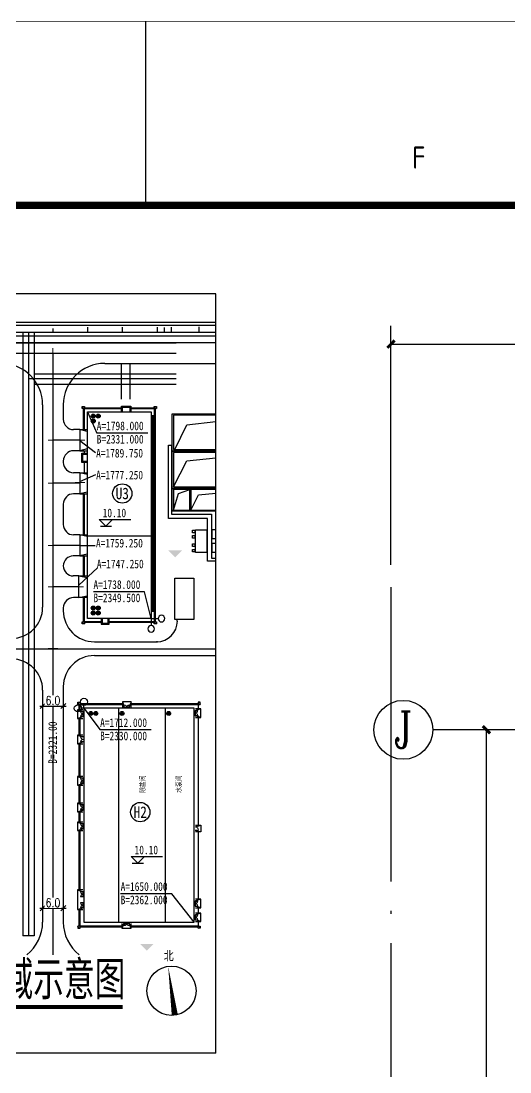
# Model space of a CAD drawing. Extents: x -93062 to 326984, y -142534 to 91021.
# Drawn here: x -45963 to -39316, y 76724 to 91001 of the extents above; entities that cross this region are included whole.
import ezdxf
from ezdxf.enums import TextEntityAlignment as Align

# ---------------------------------------------------------------- set-up
doc = ezdxf.new("R2010")
doc.units = 0
doc.header["$LTSCALE"] = 1000
doc.header["$MEASUREMENT"] = 0
doc.linetypes.add('DOTE', pattern=[2.42, 2, -0.2, 0.02, -0.2])
doc.layers.get('0').update_dxf_attribs({"color": 8})
doc.layers.get('Defpoints').update_dxf_attribs({"color": 8})
for name, color, linetype in [('AXIS', 8, 'Continuous'), ('AXIS_TEXT', 8, 'Continuous'), ('DIM_SYMB', 8, 'Continuous'), ('DOTE', 8, 'DOTE'), ('PUB_TEXT', 8, 'Continuous')]:
    doc.layers.add(name, color=color, linetype=linetype)
doc.styles.add('_TCH_AXIS', font='COMPLEX', dxfattribs={"bigfont": 'GBCBIG'})
doc.styles.add('_TCH_DIM', font='SIMPLEX', dxfattribs={"bigfont": 'GBCBIG'})
doc.styles.add('_TCH_DIM_T3', font='SIMPLEX', dxfattribs={"width": 0.705882, "bigfont": 'GBCBIG'})
doc.styles.add('COMPLEX', font='COMPLEX')
doc.styles.add('DIMHT', font='', dxfattribs={"width": 0.8})
doc.styles.add('HT', font='')
doc.styles.add('hz', font='GEDITXT', dxfattribs={"width": 0.8, "bigfont": 'DXT'})
doc.styles.add('HZTXT', font='geditxt.shx', dxfattribs={"width": 0.8, "bigfont": 'hztxt1.shx'})
doc.styles.add('SIM', font='GEDITXT', dxfattribs={"width": 0.8, "bigfont": 'DXT'})
doc.styles.add('SIMPLEX', font='GEDITXT', dxfattribs={"height": 0.2, "bigfont": 'DXT'})
doc.styles.get("Standard").update_dxf_attribs({"font": 'gbenor.shx', "bigfont": 'gbcbig.shx'})
doc.styles.add('TK', font='GEDITXT.SHX', dxfattribs={"width": 0.85, "height": 3.5, "bigfont": 'DXT.SHX'})
doc.styles.add('黑体', font='')
doc.styles.get('DIMHT').set_extended_font_data('SimSun')
doc.styles.get('HT').set_extended_font_data('SimSun')
doc.styles.get('黑体').set_extended_font_data('SimSun')
doc.dimstyles.new('_TCH_ARCH&&100', dxfattribs={"dimtxt": 297.5, "dimasz": 100, "dimexe": 250, "dimexo": 300, "dimgap": 126.25, "dimtad": 1, "dimdec": 0, "dimzin": 0, "dimdsep": 46, "dimtxsty": '_TCH_DIM_T3', "dimblk": 'ARCHTICK', "dimcen": 0.09, "dimazin": 2, "dimtfac": 1, "dimtdec": 0, "dimtix": 1, "dimtmove": 2, "dimatfit": 3, "dimfxl": 1, "dimtolj": 1, "dimtzin": 0, "dimarcsym": 0})

# ---------------------------------------------------------------- blocks, each defined once
blk = doc.blocks.new('GEDI_WK_A1_V')
at = {"color": 3}
blk.add_line((148.5, 816), (148.5, 841), dxfattribs=at)
for points, const_width in [([(0, 841), (0, 0), (594, 0), (594, 841)], 0.1), ([(10, 816), (10, 10), (584, 10), (584, 816)], 1)]:
    blk.add_lwpolyline(points, close=True, dxfattribs=dict(at, const_width=const_width))
blk.add_text('F', height=3, dxfattribs=at).set_placement((185.62, 821), align=Align.CENTER)
blk = doc.blocks.new('A$C711966D6')
blk.add_blockref('GEDI_WK_A1_V', (0, 0))
at = {"style": 'TK', "width": 0.85}
for tag, height, p in [('PROJECTNAME', 4.75, (529, 44)), ('PHASE', 4, (571, 44)), ('DRAWINGNAME', 4.75, (539, 31))]:
    blk.add_attdef(tag, text='', height=height, dxfattribs=at).set_placement(p, align=Align.MIDDLE_CENTER)
for tag, p, height in [('APPROVE', (416, 32.75), 3.5), ('DESIGN', (461, 32.75), 3.5), ('REVIEW1', (416, 25.75), 3.5), ('DRAW', (461, 25.75), 3.5), ('REVIEW2', (416, 18.75), 3.5), ('PROPORTION', (461, 18.75), 3.5), ('DRAWINGNUMBER', (511, 18.5), 4), ('CHECK', (416, 11.75), 3.5), ('DATE', (461, 11.75), 3.5), ('VERSION', (577, 11.75), 3.5)]:
    blk.add_attdef(tag, p, '', height=height, dxfattribs=at)
blk = doc.blocks.new('是飞洒发时')
at = {"xscale": 100, "yscale": 100, "zscale": 100}
blk.add_blockref('A$C711966D6', (0, 0), dxfattribs=at)
blk = doc.blocks.new('_Oblique')
at = {"color": 0, "linetype": 'ByBlock', "lineweight": -2}
blk.add_line((-0.5, -0.5), (0.5, 0.5), dxfattribs=at)
blk = doc.blocks.new('jzw-bh')
blk.add_circle((0, 0), 1.4)
at = {"style": 'SIMPLEX', "width": 0.8}
blk.add_attdef('JZW', text='', height=1, dxfattribs=at).set_placement((0, 0), align=Align.MIDDLE)
blk = doc.blocks.new('A$C672165B9')
h = blk.add_hatch(color=251)
h.dxf.hatch_style = 1
edge = h.paths.add_edge_path()
edge.add_arc((35529, 23238), 72.5, 0, 360)
h = blk.add_hatch(color=251)
h.dxf.hatch_style = 1
edge = h.paths.add_edge_path()
edge.add_arc((35529, 23057), 72.5, 0, 360)
h = blk.add_hatch(color=251)
h.dxf.hatch_style = 1
edge = h.paths.add_edge_path()
edge.add_arc((35710, 23238), 72.5, 0, 360)
for points in [[(38769, 18341), (38267, 18341), (38518, 18090)], [(37735, 3989), (37233, 3989), (37484, 3738)]]:
    blk.add_hatch(color=251).paths.add_polyline_path(points)
h = blk.add_hatch(color=251)
h.dxf.hatch_style = 1
edge = h.paths.add_edge_path()
edge.add_arc((35529, 16236), 72.5, 0, 360)
h = blk.add_hatch(color=251)
h.dxf.hatch_style = 1
edge = h.paths.add_edge_path()
edge.add_arc((35529, 16055), 72.5, 0, 360)
h = blk.add_hatch(color=251)
h.dxf.hatch_style = 1
edge = h.paths.add_edge_path()
edge.add_arc((35710, 16236), 72.5, 0, 360)
h = blk.add_hatch(color=251)
h.dxf.hatch_style = 1
edge = h.paths.add_edge_path()
edge.add_arc((35710, 16055), 72.5, 0, 360)
h = blk.add_hatch(color=251)
h.dxf.hatch_style = 1
edge = h.paths.add_edge_path()
edge.add_arc((35441, 12392), 72.5, 0, 360)
h = blk.add_hatch(color=251)
h.dxf.hatch_style = 1
edge = h.paths.add_edge_path()
edge.add_arc((35622, 12392), 72.5, 0, 360)
h = blk.add_hatch(color=251)
h.dxf.hatch_style = 1
edge = h.paths.add_edge_path()
edge.add_arc((36579, 12392), 72.5, 0, 360)
h = blk.add_hatch(color=251)
h.dxf.hatch_style = 1
edge = h.paths.add_edge_path()
edge.add_arc((38282, 12392), 72.5, 0, 360)
at = {"color": 3}
for p, q in [((40000, 27700), (258, 27700)), ((40000, 0), (40000, 27700)), ((40000, 0), (258, 0))]:
    blk.add_line(p, q, dxfattribs=at)
at = {"color": 251}
for p, q in [((13805, 26668), (40000, 26668)), ((13805, 26668), (40000, 26668)), ((40000, 26543), (13826, 26543)), ((35333, 26291), (35333, 26486)), ((35333, 26291), (35333, 26486)), ((36602, 26291), (36602, 26484)), ((37872, 26304), (37872, 26486)), ((37872, 26304), (37872, 26486)), ((38125, 26304), (38125, 26475)), ((38379, 26291), (38379, 26483)), ((38379, 26291), (38379, 26483)), ((39395, 26291), (39395, 26488)), ((40000, 26291), (13826, 26291)), ((32965, 26274), (32965, 4276)), ((33367, 26274), (33367, 4276)), ((34063, 26291), (34063, 26432)), ((7819, 25914), (38557, 25914)), ((35946, 25159), (40000, 25159)), ((36563, 23850), (36563, 25159)), ((36877, 23850), (36877, 25159)), ((33367, 24781), (38557, 24781)), ((33367, 24404), (38557, 24404)), ((33682, 23649), (33682, 16265)), ((34437, 23649), (34437, 23121)), ((35128, 23511), (35128, 23586)), ((35128, 23586), (35204, 23586)), ((35128, 23586), (35139, 23522)), ((35204, 23511), (35128, 23511)), ((35139, 23522), (35204, 23511)), ((35171, 22743), (35171, 23511)), ((35204, 23586), (35204, 23511)), ((35204, 23544), (36563, 23544)), ((35204, 22743), (35204, 23511)), ((35204, 23511), (36563, 23511)), ((35317, 23398), (35656, 22616)), ((35317, 23398), (37644, 23398)), ((35317, 15850), (35317, 23398)), ((36563, 23410), (36563, 23599)), ((36563, 23599), (36902, 23599)), ((36600, 23410), (36600, 23561)), ((36600, 23561), (36865, 23561)), ((36865, 23561), (36865, 23410)), ((36902, 23599), (36902, 23410)), ((36902, 23544), (37758, 23544)), ((36902, 23511), (37758, 23511)), ((37644, 23398), (37644, 15850)), ((37758, 23511), (37758, 23586)), ((37758, 23586), (37833, 23586)), ((37758, 23586), (37768, 23522)), ((37758, 23511), (37758, 15736)), ((37833, 23511), (37758, 23511)), ((37768, 23522), (37833, 23511)), ((37790, 23511), (37790, 15736)), ((37833, 23586), (37833, 23511)), ((37707, 16101), (37707, 23272)), ((37707, 23272), (37707, 23272)), ((37707, 23272), (37707, 16101)), ((38412, 19770), (38412, 23322)), ((38412, 23322), (40000, 23322)), ((38412, 21963), (38412, 23322)), ((38412, 23322), (40000, 23322)), ((35040, 22743), (34814, 22743)), ((35040, 22743), (35040, 21976)), ((35040, 22743), (35305, 22743)), ((35305, 22681), (35040, 22743)), ((35617, 21897), (35040, 22335)), ((37521, 22616), (35656, 22616)), ((35040, 21976), (34814, 21976)), ((35305, 22039), (35040, 21976)), ((35040, 21976), (35305, 21976)), ((35116, 21542), (35116, 21882)), ((35116, 21882), (35305, 21882)), ((35204, 21882), (35204, 21976)), ((38280, 19504), (38280, 22177)), ((38280, 22177), (38380, 22177)), ((38380, 22177), (38380, 19655)), ((40000, 21963), (38412, 21963)), ((38412, 20602), (38412, 21961)), ((38412, 21961), (40000, 21961)), ((34437, 21599), (34437, 21548)), ((35305, 21542), (35116, 21542)), ((35154, 21580), (35154, 21844)), ((35154, 21844), (35305, 21844)), ((35305, 21580), (35154, 21580)), ((35204, 21171), (35204, 21542)), ((35040, 21171), (34814, 21171)), ((35040, 21171), (35040, 20404)), ((35040, 21171), (35305, 21171)), ((35305, 21108), (35040, 21171)), ((35040, 20848), (35629, 21111)), ((35040, 20404), (34814, 20404)), ((35305, 20466), (35040, 20404)), ((35040, 20404), (35305, 20404)), ((35171, 18907), (35171, 20404)), ((35204, 18907), (35204, 20404)), ((40000, 20602), (38412, 20602)), ((38412, 19770), (38412, 20600)), ((38412, 20600), (40000, 20600)), ((39069, 20643), (39069, 19903)), ((34437, 20026), (34437, 19284)), ((38380, 19655), (39846, 19655)), ((40000, 19770), (38412, 19770)), ((40000, 19770), (38412, 19770)), ((39846, 19655), (39846, 18051)), ((35992, 19222), (35748, 19467)), ((35748, 19467), (36898, 19467)), ((35788, 19222), (36196, 19222)), ((36237, 19467), (35992, 19222)), ((39695, 19504), (38280, 19504)), ((39695, 17950), (39695, 19504)), ((35040, 18907), (34814, 18907)), ((35040, 18907), (35040, 18139)), ((35040, 18907), (35305, 18907)), ((35305, 18844), (35040, 18907)), ((35317, 18869), (37644, 18869)), ((39154, 19076), (39242, 19076)), ((39154, 18982), (39154, 19076)), ((39242, 18982), (39154, 18982)), ((39154, 18881), (39242, 18881)), ((39154, 18787), (39154, 18881)), ((39242, 18787), (39154, 18787)), ((39242, 19076), (39242, 18982)), ((39242, 18881), (39242, 18787)), ((39261, 19095), (39676, 19095)), ((39261, 18265), (39261, 19095)), ((39676, 19095), (39676, 18265)), ((39871, 18762), (39871, 19102)), ((39871, 19102), (40000, 19102)), ((35040, 18523), (35602, 18523)), ((39154, 18573), (39242, 18573)), ((39154, 18479), (39154, 18573)), ((39242, 18479), (39154, 18479)), ((39242, 18573), (39242, 18479)), ((40000, 18762), (39871, 18762)), ((39871, 18259), (39871, 18598)), ((39871, 18598), (40000, 18598)), ((35040, 18139), (34801, 18139)), ((35305, 18202), (35040, 18139)), ((35040, 18139), (35305, 18139)), ((35171, 17409), (35171, 18139)), ((35204, 17409), (35204, 18139)), ((39154, 18378), (39242, 18378)), ((39154, 18284), (39154, 18378)), ((39242, 18284), (39154, 18284)), ((39242, 18378), (39242, 18284)), ((39676, 18265), (39261, 18265)), ((39846, 18051), (40000, 18051)), ((40000, 18259), (39871, 18259)), ((35003, 17074), (35682, 17704)), ((40000, 17950), (39695, 17950)), ((35003, 17409), (34801, 17409)), ((35003, 16617), (35003, 17409)), ((35003, 17409), (35305, 17409)), ((35003, 17409), (35305, 17347)), ((38503, 17328), (39195, 17328)), ((38503, 15818), (38503, 17328)), ((39195, 17328), (39195, 15818)), ((35003, 16617), (34814, 16617)), ((35003, 16617), (35305, 16680)), ((35305, 16617), (35003, 16617)), ((35171, 15736), (35171, 16617)), ((35204, 15736), (35204, 16617)), ((37403, 16828), (35537, 16828)), ((37644, 15850), (37403, 16828)), ((34437, 16240), (34437, 16139)), ((37707, 16101), (37707, 16101)), ((35128, 15661), (35128, 15736)), ((35128, 15736), (35204, 15736)), ((35128, 15736), (35139, 15672)), ((35820, 15736), (35204, 15736)), ((35204, 15736), (35204, 15661)), ((37644, 15850), (35317, 15850)), ((35820, 15837), (35820, 15648)), ((35858, 15837), (35858, 15686)), ((36072, 15686), (36072, 15837)), ((36110, 15648), (36110, 15837)), ((37758, 15736), (36110, 15736)), ((37644, 15850), (37896, 15850)), ((37644, 15850), (37644, 15598)), ((37758, 15661), (37758, 15736)), ((37758, 15736), (37833, 15736)), ((37758, 15736), (37768, 15672)), ((37833, 15736), (37833, 15661)), ((39195, 15818), (38503, 15818)), ((38597, 15762), (38597, 15818)), ((35204, 15661), (35128, 15661)), ((35139, 15672), (35204, 15661)), ((35820, 15704), (35204, 15704)), ((35820, 15648), (36110, 15648)), ((35858, 15686), (36072, 15686)), ((37758, 15704), (36110, 15704)), ((37833, 15661), (37758, 15661)), ((37768, 15672), (37833, 15661)), ((35569, 15007), (37874, 15007)), ((37874, 15007), (37843, 15007)), ((35569, 14503), (40000, 14503)), ((33581, 12664), (34537, 12664)), ((34971, 12723), (34971, 12799)), ((34971, 12799), (35047, 12799)), ((34987, 12785), (34971, 12723)), ((35047, 12723), (34971, 12723)), ((35047, 12799), (34987, 12785)), ((35014, 12528), (35014, 12723)), ((35047, 12799), (35047, 12723)), ((35047, 12756), (36594, 12756)), ((35047, 12528), (35047, 12723)), ((35047, 12723), (36594, 12723)), ((35191, 12579), (35191, 12683)), ((36594, 12811), (36657, 12623)), ((36909, 12811), (36594, 12811)), ((36594, 12811), (36594, 12623)), ((36909, 12811), (36846, 12623)), ((36909, 12623), (36909, 12811)), ((36909, 12756), (39362, 12756)), ((36909, 12723), (39362, 12723)), ((39362, 12799), (39422, 12785)), ((39362, 12799), (39362, 12723)), ((39437, 12799), (39362, 12799)), ((39362, 12723), (39437, 12723)), ((39362, 12723), (39362, 12560)), ((39422, 12785), (39437, 12723)), ((39437, 12723), (39437, 12799)), ((33682, 12613), (33682, 12563)), ((34437, 12613), (34437, 12563)), ((34959, 12528), (35147, 12466)), ((35147, 12528), (34959, 12528)), ((34959, 12528), (34959, 12214)), ((34959, 12214), (35147, 12277)), ((35191, 12579), (35099, 12579)), ((35147, 12466), (35147, 12277)), ((35191, 12579), (35780, 11792)), ((35191, 12579), (35191, 4779)), ((39217, 12579), (35191, 12579)), ((36449, 12579), (36449, 4779)), ((36657, 12623), (36846, 12623)), ((38148, 12579), (38148, 4779)), ((39217, 4779), (39217, 12579)), ((39450, 12560), (39261, 12497)), ((39450, 12560), (39261, 12560)), ((39261, 12308), (39261, 12497)), ((39450, 12245), (39261, 12308)), ((39450, 12245), (39450, 12560)), ((34959, 12214), (35147, 12214)), ((35014, 11604), (35014, 12214)), ((35047, 11604), (35047, 12214)), ((39261, 12245), (39450, 12245)), ((39362, 12245), (39362, 8320)), ((34959, 11604), (35147, 11541)), ((35147, 11604), (34959, 11604)), ((34959, 11604), (34959, 11289)), ((37646, 11792), (35780, 11792)), ((34959, 11289), (35147, 11352)), ((34959, 11289), (35147, 11289)), ((35014, 10849), (35014, 11289)), ((35047, 10849), (35047, 11289)), ((35014, 10094), (35014, 11069)), ((35047, 10094), (35047, 11069)), ((34959, 10094), (35147, 10031)), ((35147, 10094), (34959, 10094)), ((34959, 10094), (34959, 9780)), ((35147, 10031), (35147, 9843)), ((34959, 9780), (35147, 9843)), ((34959, 9780), (35147, 9780)), ((35014, 9421), (35014, 9780)), ((35047, 9421), (35047, 9780)), ((35014, 9119), (35014, 9560)), ((35047, 9119), (35047, 9560)), ((34959, 9119), (35147, 9056)), ((35147, 9119), (34959, 9119)), ((34959, 9119), (34959, 8805)), ((34959, 8805), (35147, 8868)), ((35147, 9056), (35147, 8868)), ((34959, 8805), (35147, 8805)), ((35014, 8431), (35014, 8805)), ((35047, 8431), (35047, 8805)), ((34959, 8431), (35147, 8368)), ((35147, 8431), (34959, 8431)), ((34959, 8431), (34959, 8117)), ((34959, 8117), (35147, 8179)), ((34959, 8117), (35147, 8117)), ((35014, 5955), (35014, 8117)), ((35047, 5955), (35047, 8117)), ((35147, 8368), (35147, 8179)), ((39250, 8132), (39250, 8138)), ((39250, 8138), (39372, 8138)), ((39250, 8132), (39372, 8132)), ((39261, 8258), (39450, 8320)), ((39261, 8320), (39450, 8320)), ((39450, 8069), (39261, 8069)), ((39362, 8069), (39362, 5616)), ((39372, 8138), (39372, 8132)), ((39450, 8320), (39450, 8069)), ((37156, 6930), (36912, 7175)), ((36912, 7175), (38062, 7175)), ((36952, 6930), (37361, 6930)), ((37401, 7175), (37156, 6930)), ((34959, 5955), (35147, 5892)), ((35147, 5955), (34959, 5955)), ((34959, 5955), (34959, 5238)), ((35147, 5892), (35147, 5704)), ((38395, 5813), (36529, 5813)), ((39217, 4779), (38395, 5813)), ((35147, 5490), (35147, 5301)), ((39450, 5616), (39261, 5553)), ((39450, 5616), (39261, 5616)), ((39261, 5364), (39261, 5553)), ((39450, 5301), (39450, 5616)), ((33581, 5288), (34537, 5288)), ((33682, 5237), (33682, 5188)), ((34437, 5237), (34437, 5188)), ((34959, 5238), (35147, 5301)), ((34959, 5238), (35147, 5238)), ((35014, 4634), (35014, 5238)), ((35047, 4634), (35047, 5238)), ((39450, 5301), (39261, 5364)), ((39261, 5301), (39450, 5301)), ((39450, 5113), (39261, 5050)), ((39450, 5113), (39261, 5113)), ((39261, 4861), (39261, 5050)), ((39362, 5301), (39362, 5113)), ((39450, 4798), (39450, 5113)), ((34987, 4573), (34971, 4634)), ((35047, 4634), (34971, 4634)), ((34971, 4634), (34971, 4559)), ((35047, 4559), (35047, 4634)), ((36588, 4634), (35047, 4634)), ((36588, 4602), (35047, 4602)), ((35191, 4779), (39217, 4779)), ((36588, 4546), (36651, 4735)), ((36588, 4546), (36588, 4735)), ((36651, 4746), (36651, 4654)), ((36651, 4746), (36655, 4746)), ((36651, 4735), (36839, 4735)), ((36655, 4654), (36651, 4654)), ((36655, 4746), (36655, 4654)), ((36835, 4746), (36835, 4654)), ((36839, 4746), (36835, 4746)), ((36835, 4654), (36839, 4654)), ((36839, 4746), (36839, 4654)), ((36839, 4735), (36902, 4546)), ((36902, 4735), (36902, 4546)), ((39362, 4634), (36902, 4634)), ((39362, 4602), (36902, 4602)), ((39450, 4798), (39261, 4861)), ((39261, 4798), (39450, 4798)), ((39362, 4798), (39362, 4634)), ((39362, 4559), (39362, 4634)), ((39362, 4634), (39437, 4634)), ((39422, 4573), (39437, 4634)), ((39437, 4634), (39437, 4559)), ((33367, 4276), (32965, 4276)), ((34971, 4559), (35047, 4559)), ((35047, 4559), (34987, 4573)), ((36902, 4546), (36588, 4546)), ((39362, 4559), (39422, 4573)), ((39437, 4559), (39362, 4559))]:
    blk.add_line(p, q, dxfattribs=at)
at = {"color": 251, "ltscale": 10}
for p, q in [((13826, 26165), (40000, 26165)), ((40000, 25914), (14182, 25914)), ((3175, 25536), (38557, 25536)), ((34059, 25536), (34059, 3594)), ((35040, 22360), (34059, 22360)), ((35040, 20787), (34059, 20787)), ((35040, 18523), (34059, 18523)), ((24706, 14755), (40000, 14755))]:
    blk.add_line(p, q, dxfattribs=at)
at = {"color": 251, "ltscale": 0.15}
for p, q in [((33166, 26274), (33166, 4276)), ((38557, 24593), (33179, 24593))]:
    blk.add_line(p, q, dxfattribs=at)
at = {"color": 251, "ltscale": 2}
for p, q in [((40000, 23272), (38462, 23272)), ((38462, 23272), (38462, 22014)), ((38462, 22014), (40000, 22014)), ((40000, 21911), (38462, 21911)), ((38462, 21911), (38462, 20653)), ((38462, 20653), (40000, 20653)), ((38462, 20562), (38462, 19807)), ((39057, 20562), (38462, 20562)), ((39057, 19807), (39057, 20562)), ((40000, 20562), (39095, 20562)), ((39095, 20562), (39095, 19807)), ((38462, 19807), (39057, 19807)), ((39095, 19807), (40000, 19807))]:
    blk.add_line(p, q, dxfattribs=at)
at = {"color": 251, "ltscale": 5}
for p, q in [((38946, 22919), (40000, 23036)), ((38503, 22020), (38946, 22919)), ((38462, 20653), (38946, 21604)), ((38946, 21604), (40000, 21721)), ((38462, 19807), (38640, 20415)), ((38640, 20415), (39057, 20562)), ((39095, 19807), (39368, 20362)), ((39368, 20362), (40000, 20425)), ((35003, 17013), (34059, 17013))]:
    blk.add_line(p, q, dxfattribs=at)
at = {"color": 251, "extrusion": (0, 0, -1)}
for p, q in [((36657, 12611), (36657, 12703)), ((36662, 12703), (36657, 12703)), ((36662, 12611), (36662, 12703)), ((36841, 12611), (36841, 12703)), ((36841, 12703), (36846, 12703)), ((36846, 12611), (36846, 12703)), ((35159, 12466), (35067, 12466)), ((35067, 12461), (35067, 12466)), ((35159, 12461), (35067, 12461)), ((35159, 12282), (35067, 12282)), ((35067, 12282), (35067, 12277)), ((35159, 12277), (35067, 12277)), ((35159, 12466), (35159, 12461)), ((35159, 12277), (35159, 12282)), ((36657, 12611), (36662, 12611)), ((36846, 12611), (36841, 12611)), ((39250, 12497), (39342, 12497)), ((39250, 12497), (39250, 12492)), ((39250, 12492), (39342, 12492)), ((39250, 12313), (39342, 12313)), ((39250, 12308), (39250, 12313)), ((39250, 12308), (39342, 12308)), ((39342, 12492), (39342, 12497)), ((39342, 12313), (39342, 12308)), ((35159, 11541), (35067, 11541)), ((35067, 11536), (35067, 11541)), ((35159, 11536), (35067, 11536)), ((35159, 11541), (35159, 11536)), ((35159, 11357), (35067, 11357)), ((35067, 11357), (35067, 11352)), ((35159, 11352), (35067, 11352)), ((35159, 11352), (35159, 11357)), ((35159, 10031), (35067, 10031)), ((35067, 10027), (35067, 10031)), ((35159, 10027), (35067, 10027)), ((35159, 10031), (35159, 10027)), ((35159, 9847), (35067, 9847)), ((35067, 9847), (35067, 9843)), ((35159, 9843), (35067, 9843)), ((35159, 9843), (35159, 9847)), ((35159, 9056), (35067, 9056)), ((35067, 9052), (35067, 9056)), ((35159, 9052), (35067, 9052)), ((35159, 8872), (35067, 8872)), ((35067, 8872), (35067, 8868)), ((35159, 8868), (35067, 8868)), ((35159, 9056), (35159, 9052)), ((35159, 8868), (35159, 8872)), ((35159, 8368), (35067, 8368)), ((35067, 8363), (35067, 8368)), ((35159, 8363), (35067, 8363)), ((35159, 8184), (35067, 8184)), ((35067, 8184), (35067, 8179)), ((35159, 8179), (35067, 8179)), ((35159, 8368), (35159, 8363)), ((35159, 8179), (35159, 8184)), ((35159, 5892), (35067, 5892)), ((35067, 5888), (35067, 5892)), ((35159, 5888), (35067, 5888)), ((35159, 5892), (35159, 5888)), ((35159, 5708), (35067, 5708)), ((35067, 5708), (35067, 5704)), ((35159, 5704), (35067, 5704)), ((35159, 5490), (35067, 5490)), ((35067, 5485), (35067, 5490)), ((35159, 5485), (35067, 5485)), ((35159, 5704), (35159, 5708)), ((35159, 5490), (35159, 5485)), ((39250, 5553), (39342, 5553)), ((39250, 5553), (39250, 5548)), ((39250, 5548), (39342, 5548)), ((39250, 5369), (39342, 5369)), ((39250, 5364), (39250, 5369)), ((39342, 5548), (39342, 5553)), ((39342, 5369), (39342, 5364)), ((35159, 5306), (35067, 5306)), ((35067, 5306), (35067, 5301)), ((35159, 5301), (35067, 5301)), ((35159, 5301), (35159, 5306)), ((39250, 5364), (39342, 5364)), ((39250, 5050), (39342, 5050)), ((39250, 5050), (39250, 5045)), ((39250, 5045), (39342, 5045)), ((39342, 5045), (39342, 5050)), ((39250, 4866), (39342, 4866)), ((39250, 4861), (39250, 4866)), ((39250, 4861), (39342, 4861)), ((39342, 4866), (39342, 4861))]:
    blk.add_line(p, q, dxfattribs=at)
at = {"color": 251, "const_width": 37.7}
for points in [[(34059, 25355), (34059, 25717)], [(33878, 25536), (34240, 25536)], [(33878, 22360), (34240, 22360)], [(34059, 22179), (34059, 22541)], [(34859, 22360), (35222, 22360)], [(35040, 22179), (35040, 22541)], [(33878, 20787), (34240, 20787)], [(34059, 20606), (34059, 20968)], [(34859, 20812), (35222, 20812)], [(35040, 20631), (35040, 20993)], [(33878, 18523), (34240, 18523)], [(34059, 18342), (34059, 18704)], [(34859, 18517), (35222, 18517)], [(35040, 18336), (35040, 18699)], [(33878, 17013), (34240, 17013)], [(34059, 16832), (34059, 17194)], [(34822, 17013), (35184, 17013)], [(35003, 16832), (35003, 17194)], [(34059, 14574), (34059, 14936)], [(33878, 14755), (34240, 14755)]]:
    blk.add_lwpolyline(points, dxfattribs=at)
at = {"color": 251}
for centre in [(35529, 23238), (35529, 23057), (35710, 23238), (35529, 16236), (35529, 16055), (35710, 16236), (35710, 16055), (35441, 12392), (35622, 12392), (36579, 12392), (38282, 12392)]:
    blk.add_circle(centre, 72.5, dxfattribs=at)
for centre, radius, start, end in [((32172, 23649), 1510, 0, 90), ((35946, 23649), 1510, 90, 180), ((34814, 23121), 377, 180, 270), ((34814, 21599), 377, 90, 180), ((34814, 21548), 377, 180, 270), ((34814, 20026), 377, 90, 180), ((34814, 19284), 377, 180, 270), ((34801, 17774), 365, 90, 270), ((34814, 16240), 377, 90, 180), ((35569, 16139), 1132, 180, 270), ((37843, 15762), 755, 270, 0), ((35569, 13371), 1132, 90, 180), ((32172, 4779), 1510, 308.2654, 0), ((35946, 4779), 1510, 180, 231.7346)]:
    blk.add_arc(centre, radius, start, end, dxfattribs=at)
at = {"color": 251, "ltscale": 10}
blk.add_arc((32550, 16265), 1132, 270, 0, dxfattribs=at)
at = {"color": 251, "lineweight": 13, "extrusion": (0, 0, -1)}
for centre, start, end in [((-36659, 12611), 91.4693, 180), ((-36843, 12611), 0, 88.5307), ((-35159, 12463), 270, 358.5307), ((-35159, 12279), 1.4693, 90), ((-39250, 12495), 181.4693, 270), ((-39250, 12311), 90, 178.5307), ((-35159, 11539), 270, 358.5307), ((-35159, 11355), 1.4693, 90), ((-35159, 10029), 270, 358.5307), ((-35159, 9845), 1.4693, 90), ((-35159, 9054), 270, 358.5307), ((-35159, 8870), 1.4693, 90), ((-35159, 8366), 270, 358.5307), ((-35159, 8182), 1.4693, 90), ((-35159, 5890), 270, 358.5307), ((-35159, 5706), 1.4693, 90), ((-35159, 5488), 270, 358.5307), ((-35159, 5304), 1.4693, 90), ((-39250, 5550), 181.4693, 270), ((-39250, 5366), 90, 178.5307), ((-39250, 5047), 181.4693, 270), ((-39250, 4863), 90, 178.5307)]:
    blk.add_arc(centre, 92, start, end, dxfattribs=at)
at = {"color": 251, "lineweight": 13}
for centre, radius, start, end in [((39250, 8135), 123, 1.4693, 90), ((36653, 4746), 92, 271.4693, 0), ((36837, 4746), 92, 180, 268.5307)]:
    blk.add_arc(centre, radius, start, end, dxfattribs=at)
at = {"color": 251, "extrusion": (0, 0, -1)}
for centre in [(38017, 15850), (37644, 15477)]:
    blk.add_ellipse(centre, major_axis=(121, 0), ratio=1, start_param=0.000002, end_param=6.283187, dxfattribs=at)
at = {"color": 251}
for centre, major_axis, start_param, end_param in [((34968, 12579), (0, 131), 3.141592235048203, 9.42477754222779), ((35191, 12814), (131, 0), 0, 6.283185)]:
    blk.add_ellipse(centre, major_axis=major_axis, ratio=1, start_param=start_param, end_param=end_param, dxfattribs=at)
at = {"layer": 'DIM_SYMB'}
blk.add_lwpolyline([(38506, 1386, 225, 0, 0), (38264, 3169, 0, 0, 0)], format="xyseb", dxfattribs=at)
at = {"layer": 'DIM_SYMB', "const_width": 140}
blk.add_lwpolyline([(31101, 1685), (36602, 1685)], dxfattribs=at)
at = {"layer": 'DIM_SYMB'}
blk.add_circle((38385, 2278), 900, dxfattribs=at)
at = {"color": 251}
ref = blk.add_blockref('jzw-bh', (36589, 20415), dxfattribs=dict(at, xscale=251.6013757817078, yscale=251.6013757817078, zscale=251.6013757817078, rotation=359.9999573616801))
ref.add_attrib('JZW', 'U3', dxfattribs={"height": 419.3, "style": '黑体', "width": 0.85}).set_placement((36589, 20415), align=Align.MIDDLE)
at = {"color": 251, "xscale": 188.7010318362808, "yscale": 188.7010318362808, "zscale": 188.7010318362808, "rotation": 180}
for p in [(33682, 12664), (33682, 5288)]:
    blk.add_blockref('_Oblique', p, dxfattribs=at)
at = {"color": 251, "xscale": 188.7010318362808, "yscale": 188.7010318362808, "zscale": 188.7010318362808}
for p in [(34437, 12664), (34437, 5288)]:
    blk.add_blockref('_Oblique', p, dxfattribs=at)
at = {"color": 251}
ref = blk.add_blockref('jzw-bh', (37245, 8794), dxfattribs=dict(at, xscale=251.6013757817078, yscale=251.6013757817078, zscale=251.6013757817078, rotation=359.9999573616801))
ref.add_attrib('JZW', 'H2', dxfattribs={"height": 419.3, "style": '黑体', "width": 0.85}).set_placement((37245, 8794), align=Align.MIDDLE)
at = {"color": 251, "style": 'DIMHT', "width": 0.8}
for s, p in [('A=1798.000', (35656, 22724)), ('B=2331.000', (35656, 22238)), ('A=1789.750', (35634, 21729)), ('A=1777.250', (35634, 20930, 37740)), ('A=1759.250', (35628, 18447, 37740)), ('A=1747.250', (35659, 17688, 37740)), ('A=1738.000', (35537, 16936)), ('B=2349.500', (35537, 16451)), ('A=1712.000', (35780, 11900)), ('B=2330.000', (35780, 11415)), ('A=1650.000', (36529, 5921)), ('B=2362.000', (36529, 5435))]:
    blk.add_text(s, height=314.5, dxfattribs=at).set_placement(p)
at = {"color": 251, "ltscale": 0.5, "style": 'HT', "width": 0.8}
for p in [(36301, 19549, -1019), (37465, 7257, -1019)]:
    blk.add_text('10.10', height=314.5, rotation=360, dxfattribs=at).set_placement(p, align=Align.CENTER)
at = {"color": 251, "style": 'DIMHT', "width": 0.8}
for s, height, p in [('B=2321.00', 314.5, (34204, 10557)), ('除盐间', 188.7, (37421, 9499)), ('水泵间', 188.7, (38744, 9499))]:
    blk.add_text(s, height=height, rotation=90, dxfattribs=at).set_placement(p)
at = {"color": 251, "style": 'SIMPLEX', "width": 0.8}
for height, p in [(75.5, (5033, 24516)), (75.5, (4692, 24249)), (252, (24745, 6387))]:
    blk.add_attdef('JZW', text='', height=height, rotation=360, dxfattribs=at).set_placement(p, align=Align.MIDDLE)
at = {"color": 251, "style": 'COMPLEX', "width": 1.041667}
for height, p, p2 in [(135, (18780, 24023), (18901, 24023)), (113, (24159, 23918), (24260, 23918)), (113, (19108, 22515), (19208, 22515)), (113, (19108, 21131), (19208, 21131)), (113, (19108, 19911), (19208, 19911)), (113, (19108, 19156), (19208, 19156)), (113, (19108, 17646), (19208, 17646)), (113, (19108, 16262), (19208, 16262)), (113, (19108, 15256), (19208, 15256)), (113, (19108, 14167), (19208, 14167)), (113, (19108, 13934), (19208, 13934)), (113, (19108, 12878), (19208, 12878)), (147, (35126, 12740), (35257, 12740)), (113, (19108, 11495), (19208, 11495)), (113, (19108, 10274), (19208, 10274)), (113, (19108, 9519), (19208, 9519)), (113, (19108, 8010), (19208, 8010)), (113, (19108, 6626), (19208, 6626)), (113, (19108, 5620), (19208, 5620)), (113, (18534, 4487), (18635, 4487)), (135, (10257, 2832), (10378, 2832)), (135, (9845, 2444), (9966, 2444))]:
    blk.add_attdef('A', text='', height=height, dxfattribs=at).set_placement(p, p2, align=Align.FIT)
at = {"color": 251, "style": 'hz', "width": 0.8}
for p in [(16427, 23704), (10888, 22293), (14721, 19772), (17975, 19083), (25961, 18486), (38100, 18366), (11529, 17641), (10783, 15493), (26546, 15647), (17848, 14761), (11764, 12832), (14968, 10742), (5313, 9148), (25534, 9009), (3089, 8402), (26407, 6157), (17784, 5258), (15145, 4202), (29076, 4512), (37067, 4015)]:
    blk.add_attdef('9.80', p, '', height=440, dxfattribs=at)
at = {"color": 251, "style": 'COMPLEX', "width": 1.041667}
for height, p, p2 in [(135, (18274, 23710), (18274, 23589)), (147, (34895, 12644), (34895, 12513))]:
    blk.add_attdef('A', text='', height=height, rotation=270, dxfattribs=at).set_placement(p, p2, align=Align.FIT)
at = {"color": 251, "style": 'COMPLEX', "text_generation_flag": 4, "width": 1.041667}
for p, p2 in [((32233, 22773), (32353, 22773)), ((25004, 19495), (25125, 19495)), ((37956, 15917), (38077, 15917)), ((37584, 15545), (37705, 15545)), ((30849, 13137), (30969, 13137)), ((30934, 10636), (31055, 10636)), ((31192, 10371), (31313, 10371)), ((25004, 9859), (25125, 9859))]:
    blk.add_attdef('A', text='', height=135, dxfattribs=at).set_placement(p, p2, align=Align.FIT)
at = {"color": 251, "width": 0.8, "flags": 9}
for tag, p in [('XSIZE', (4021, 20376)), ('XSIZE', (4025, 20391)), ('YSIZE', (4070, 20400)), ('YSIZE', (4113, 20385)), ('XSIZE', (4021, 19747)), ('XSIZE', (4025, 19762)), ('YSIZE', (4070, 19771)), ('YSIZE', (4113, 19756)), ('XSIZE', (4021, 19118)), ('XSIZE', (4025, 19133)), ('YSIZE', (4070, 19142)), ('YSIZE', (4113, 19127)), ('XSIZE', (4021, 18489)), ('XSIZE', (4025, 18504)), ('YSIZE', (4070, 18513)), ('YSIZE', (4113, 18498)), ('XSIZE', (4021, 17860)), ('XSIZE', (4025, 17875)), ('YSIZE', (4070, 17884)), ('YSIZE', (4113, 17869)), ('XSIZE', (4346, 17267)), ('XSIZE', (4350, 17282)), ('YSIZE', (4395, 17291)), ('YSIZE', (4438, 17277)), ('XSIZE', (5056, 17074)), ('XSIZE', (5060, 17089)), ('YSIZE', (5105, 17098)), ('YSIZE', (5148, 17083)), ('XSIZE', (5685, 17074)), ('XSIZE', (5689, 17089)), ('YSIZE', (5734, 17098)), ('YSIZE', (5777, 17083))]:
    blk.add_attdef(tag, p, '', height=0.0687, dxfattribs=at)
at = {"layer": 'PUB_TEXT', "style": 'HZTXT', "width": 0.8}
blk.add_text('区域示意图', height=1400, dxfattribs=at).set_placement((31101, 1965))
at = {"layer": 'PUB_TEXT', "style": '_TCH_DIM'}
blk.add_text('北', height=362, dxfattribs=at).set_placement((38106, 3354))
at = {"color": 251, "char_height": 314.5, "attachment_point": 5, "style": 'SIM', "bg_fill": 3, "box_fill_scale": 1.1, "bg_fill_color": 256, "bg_fill_true_color": 13158600, "bg_fill_transparency": 0}
for insert in [(34059, 12865), (34059, 5490)]:
    blk.add_mtext('6.0', dxfattribs=dict(at, insert=insert))
at = {"color": 251}
for p, q in [((33682, 13245), (33682, 4779)), ((34437, 13371), (34437, 4779))]:
    blk.add_line(p, q, dxfattribs=at)
at = {"color": 251, "ltscale": 10}
blk.add_arc((32550, 13245), 1132, 0, 90, dxfattribs=at)
blk = doc.blocks.new('_ArchTick')
at = {"color": 0, "linetype": 'ByBlock', "const_width": 0.4}
blk.add_lwpolyline([(-0.5, -0.5), (0.5, 0.5)], dxfattribs=at)
blk = doc.blocks.new('*D1566')
at = {"layer": 'AXIS', "color": 0, "lineweight": -2, "transparency": 16777216}
for p, q in [((-40934, 83612), (-40934, 86862)), ((-33434, 83612), (-33434, 86862)), ((-40934, 86612), (-33434, 86612))]:
    blk.add_line(p, q, dxfattribs=at)
at = {"layer": 'Defpoints', "color": 0, "transparency": 16777216}
for p in [(-33434, 86612), (-40934, 83312), (-33434, 83312)]:
    blk.add_point(p, dxfattribs=at)
at = {"layer": 'AXIS', "color": 0, "lineweight": -2, "transparency": 16777216, "xscale": 100, "yscale": 100, "zscale": 100, "rotation": 180}
blk.add_blockref('_ArchTick', (-40934, 86612), dxfattribs=at)
at = {"layer": 'AXIS', "color": 0, "lineweight": -2, "transparency": 16777216, "xscale": 100, "yscale": 100, "zscale": 100}
blk.add_blockref('_ArchTick', (-33434, 86612), dxfattribs=at)
at = {"layer": 'AXIS', "color": 0, "transparency": 16777216, "insert": (-37184, 86887), "char_height": 297.5, "attachment_point": 5, "style": '_TCH_DIM_T3'}
blk.add_mtext('\\A1;7500', dxfattribs=at)
blk = doc.blocks.new('*D1587')
at = {"layer": 'AXIS', "color": 0, "lineweight": -2, "transparency": 16777216}
for p, q in [((-36636, 81372), (-39886, 81372)), ((-39636, 26872), (-39636, 81372)), ((-36636, 26872), (-39886, 26872))]:
    blk.add_line(p, q, dxfattribs=at)
at = {"layer": 'Defpoints', "color": 0, "transparency": 16777216}
for p in [(-39636, 81372), (-36336, 81372), (-36336, 26872)]:
    blk.add_point(p, dxfattribs=at)
at = {"layer": 'AXIS', "color": 0, "lineweight": -2, "transparency": 16777216, "xscale": 100, "yscale": 100, "zscale": 100}
for p, rotation in [((-39636, 81372), 90), ((-39636, 26872), 270)]:
    blk.add_blockref('_ArchTick', p, dxfattribs=dict(at, rotation=rotation))
at = {"layer": 'AXIS', "color": 0, "transparency": 16777216, "insert": (-39911, 54122), "char_height": 297.5, "attachment_point": 5, "rotation": 90, "style": '_TCH_DIM_T3'}
blk.add_mtext('\\A1;54500', dxfattribs=at)
blk = doc.blocks.new('_AXISO')
blk.add_circle((0, 0), 0.5)
at = {"layer": 'AXIS_TEXT', "style": 'COMPLEX', "width": 1.041667}
blk.add_attdef('A', text='', height=0.56, dxfattribs=at).set_placement((-0.25, -0.28), (0.25, -0.28), align=Align.FIT)

msp = doc.modelspace()

# ---------------------------------------------------------------- linework, layer by layer
at = {"layer": 'AXIS'}
msp.add_line((-37143.5, 81372.1), (-40367, 81372.1), dxfattribs=at)
at = {"layer": 'DOTE', "ltscale": 2}
msp.add_line((-40934.3, 83312), (-40934.3, 18495.9), dxfattribs=at)

# ---------------------------------------------------------------- block references
msp.add_blockref('是飞洒发时', (-59117.5, 6896))
at = {"layer": 'AXIS'}
ref = msp.add_blockref('_AXISO', (-40767, 81372.1), dxfattribs=dict(at, xscale=800, yscale=800, zscale=800))
ref.add_attrib('A', 'J', dxfattribs={"layer": 'AXIS_TEXT', "height": 496.1, "style": '_TCH_AXIS'}).set_placement((-40896.9, 81124), (-40637.1, 81124), align=Align.FIT)

# ---------------------------------------------------------------- dimensions: what is measured, and where the dimension line sits
for p1, p2, picture, middle in [((-40934.3, 83312), (-33434.3, 83312), '*D1566', (-37184.3, 86887)), ((-36336.2, 26872.1), (-36336.2, 81372.1), '*D1587', (-39911.2, 54122.1))]:
    dim = msp.add_aligned_dim(p1=p1, p2=p2, distance=3300, dimstyle='_TCH_ARCH&&100', dxfattribs=at)
    dim.commit()
    dim.dimension.update_dxf_attribs({"geometry": picture, "text_midpoint": middle})

# ---------------------------------------------------------------- next in the draw order: block references
at = {"xscale": 0.3724428399518654, "yscale": 0.3724428399518654, "zscale": 0.3724428399518654}
msp.add_blockref('A$C672165B9', (-58213.6, 76979.3), dxfattribs=at)

doc.saveas('drawing.dxf')
